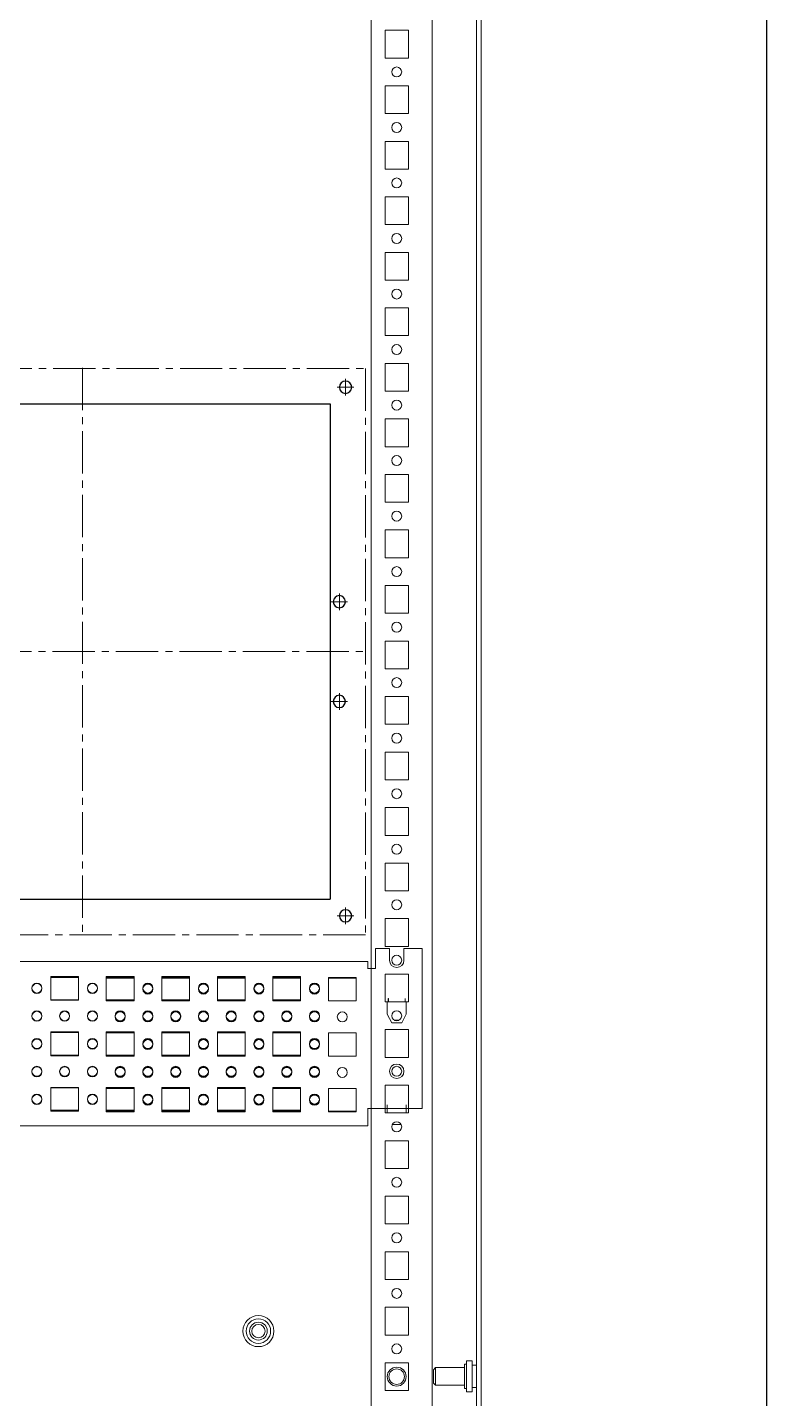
# Model space of a CAD drawing. Header units: millimetres. Extents: x 6893 to 19543, y -3475 to 6590.
# Drawn here: x 12953 to 13285, y -1509 to -892 of the extents above; entities that cross this region are included whole.
import ezdxf

# ---------------------------------------------------------------- set-up
doc = ezdxf.new("R2010")
doc.units = ezdxf.units.MM
doc.linetypes.add('ACAD_ISO04W100', pattern=[30, 24, -3, 0, -3])
doc.linetypes.add('CENTER2', pattern=[28.575, 19.05, -3.175, 3.175, -3.175])
doc.layers.add('shixian', color=7, linetype='Continuous')
doc.layers.add('xuxian1', color=6, linetype='ACAD_ISO04W100')
doc.layers.add('中心线', color=1, linetype='CENTER2', lineweight=15)
doc.layers.add('轮廓线', color=7, linetype='Continuous', lineweight=25)

# ---------------------------------------------------------------- blocks, each defined once
blk = doc.blocks.new('图框1')
at = {"layer": 'xuxian1', "linetype": 'ByBlock'}
blk.add_line((333.583, 247.158), (333.583, 52.158), dxfattribs=at)
blk = doc.blocks.new('zw$CA15')
at = {"layer": '中心线', "linetype": 'CENTER2'}
for p, q in [((127.77, 255.53), (127.77, 0)), ((9.27, 243.03), (9.27, 250.51)), ((246.27, 243.03), (246.27, 250.51)), ((5.53, 246.77), (13.01, 246.77)), ((242.53, 246.77), (250.01, 246.77)), ((8.35, 150.22), (15.83, 150.22)), ((12.09, 146.48), (12.09, 153.96)), ((239.7, 150.22), (247.18, 150.22)), ((243.44, 153.96), (243.44, 146.48)), ((255.53, 127.77), (0, 127.77)), ((8.35, 105.32), (15.83, 105.32)), ((12.09, 109.06), (12.09, 101.58)), ((239.7, 105.32), (247.18, 105.32)), ((243.44, 101.58), (243.44, 109.06)), ((9.27, 5.03), (9.27, 12.51)), ((246.27, 5.03), (246.27, 12.51)), ((5.53, 8.77), (13.01, 8.77)), ((242.53, 8.77), (250.01, 8.77))]:
    blk.add_line(p, q, dxfattribs=at)
at = {"layer": '中心线'}
blk.add_lwpolyline([(0.27, 0.27), (255.27, 0.27), (255.27, 255.27), (0.27, 255.27)], close=True, dxfattribs=at)
at = {"layer": '轮廓线', "linetype": 'ByBlock'}
for p, q in [((239.27, 239.27), (16.27, 239.27)), ((16.27, 239.27), (16.27, 16.27)), ((239.27, 239.27), (239.27, 16.27)), ((239.27, 16.27), (16.27, 16.27))]:
    blk.add_line(p, q, dxfattribs=at)
for centre in [(9.27, 246.77), (246.27, 246.77), (12.09, 150.22), (243.44, 150.22), (12.09, 105.32), (243.44, 105.32), (9.27, 8.77), (246.27, 8.77)]:
    blk.add_circle(centre, 2.75, dxfattribs=at)

msp = doc.modelspace()

# ---------------------------------------------------------------- linework, layer by layer
at = {"color": 7, "linetype": 'Continuous', "lineweight": 15}
for p, q in [((13154.9691, -164.99), (13154.9691, -1633.9901)), ((13156.9691, -164.99), (13156.9691, -1633.9901)), ((13107.4691, -1618.0901), (13107.4691, -206.09)), ((13134.9691, -1564.49), (13134.9691, -234.49)), ((13124.2191, -893.34), (13113.7191, -893.34)), ((13113.7191, -893.34), (13113.7191, -905.8401)), ((13124.2191, -905.8401), (13124.2191, -893.34)), ((13113.7191, -905.8401), (13124.2191, -905.8401)), ((13124.2191, -918.34), (13113.7191, -918.34)), ((13113.7191, -918.34), (13113.7191, -930.8401)), ((13124.2191, -930.8401), (13124.2191, -918.34)), ((13113.7191, -930.8401), (13124.2191, -930.8401)), ((13113.7191, -943.34), (13113.7191, -955.84)), ((13124.2191, -943.34), (13113.7191, -943.34)), ((13113.7191, -943.34), (13113.7191, -955.84)), ((13124.2191, -955.84), (13124.2191, -943.34)), ((13124.2191, -955.84), (13124.2191, -943.34)), ((13113.7191, -955.84), (13124.2191, -955.84)), ((13113.7191, -955.84), (13124.2191, -955.84)), ((13124.2191, -968.3401), (13113.7191, -968.3401)), ((13113.7191, -968.3401), (13113.7191, -980.84)), ((13124.2191, -968.3401), (13113.7191, -968.3401)), ((13113.7191, -968.3401), (13113.7191, -980.84)), ((13124.2191, -980.84), (13124.2191, -968.3401)), ((13124.2191, -980.84), (13124.2191, -968.3401)), ((13113.7191, -980.84), (13124.2191, -980.84)), ((13113.7191, -980.84), (13124.2191, -980.84)), ((13124.2191, -993.34), (13113.7191, -993.34)), ((13113.7191, -993.34), (13113.7191, -1005.8401)), ((13124.2191, -993.3401), (13113.7191, -993.3401)), ((13124.2191, -1005.8401), (13124.2191, -993.34)), ((13113.7191, -1005.8401), (13124.2191, -1005.8401)), ((13124.2191, -1018.34), (13113.7191, -1018.34)), ((13113.7191, -1018.34), (13113.7191, -1030.8401)), ((13124.2191, -1030.8401), (13124.2191, -1018.34)), ((13113.7191, -1030.8401), (13124.2191, -1030.8401)), ((13124.2191, -1043.34), (13113.7191, -1043.34)), ((13113.7191, -1043.34), (13113.7191, -1055.84)), ((13124.2191, -1055.84), (13124.2191, -1043.34)), ((13113.7191, -1055.84), (13124.2191, -1055.84)), ((13124.2191, -1068.3401), (13113.7191, -1068.3401)), ((13113.7191, -1068.3401), (13113.7191, -1080.84)), ((13124.2191, -1080.84), (13124.2191, -1068.3401)), ((13113.7191, -1080.84), (13124.2191, -1080.84)), ((13124.2191, -1093.3401), (13113.7191, -1093.3401)), ((13113.7191, -1093.3401), (13113.7191, -1105.84)), ((13124.2191, -1105.84), (13124.2191, -1093.3401)), ((13113.7191, -1105.84), (13124.2191, -1105.84)), ((13124.2191, -1118.34), (13113.7191, -1118.34)), ((13113.7191, -1118.34), (13113.7191, -1130.8401)), ((13124.2191, -1130.8401), (13124.2191, -1118.34)), ((13113.7191, -1130.8401), (13124.2191, -1130.8401)), ((13124.2191, -1143.34), (13113.7191, -1143.34)), ((13113.7191, -1143.34), (13113.7191, -1155.8401)), ((13124.2191, -1155.8401), (13124.2191, -1143.34)), ((13113.7191, -1155.8401), (13124.2191, -1155.8401)), ((13124.2191, -1168.34), (13113.7191, -1168.34)), ((13113.7191, -1168.34), (13113.7191, -1180.84)), ((13124.2191, -1180.84), (13124.2191, -1168.34)), ((13113.7191, -1180.84), (13124.2191, -1180.84)), ((13124.2191, -1193.3401), (13113.7191, -1193.3401)), ((13113.7191, -1193.3401), (13113.7191, -1205.84)), ((13124.2191, -1193.3401), (13113.7191, -1193.3401)), ((13113.7191, -1193.3401), (13113.7191, -1205.84)), ((13124.2191, -1205.84), (13124.2191, -1193.3401)), ((13124.2191, -1205.84), (13124.2191, -1193.3401)), ((13113.7191, -1205.84), (13124.2191, -1205.84)), ((13113.7191, -1205.84), (13124.2191, -1205.84)), ((13124.2191, -1218.34), (13113.7191, -1218.34)), ((13113.7191, -1218.34), (13113.7191, -1230.8401)), ((13124.2191, -1218.3401), (13113.7191, -1218.3401)), ((13113.7191, -1218.3401), (13113.7191, -1230.84)), ((13124.2191, -1230.8401), (13124.2191, -1218.34)), ((13124.2191, -1230.84), (13124.2191, -1218.3401)), ((13113.7191, -1230.84), (13124.2191, -1230.84)), ((13113.7191, -1230.8401), (13124.2191, -1230.8401)), ((13124.2191, -1243.34), (13113.7191, -1243.34)), ((13113.7191, -1243.34), (13113.7191, -1255.8401)), ((13124.2191, -1243.34), (13113.7191, -1243.34)), ((13113.7191, -1243.34), (13113.7191, -1255.8401)), ((13124.2191, -1255.8401), (13124.2191, -1243.34)), ((13124.2191, -1255.8401), (13124.2191, -1243.34)), ((13113.7191, -1255.8401), (13124.2191, -1255.8401)), ((13113.7191, -1255.8401), (13124.2191, -1255.8401)), ((13124.2191, -1268.34), (13113.7191, -1268.34)), ((13113.7191, -1268.34), (13113.7191, -1280.8401)), ((13124.2191, -1268.34), (13113.7191, -1268.34)), ((13113.7191, -1268.34), (13113.7191, -1280.84)), ((13124.2191, -1280.8401), (13124.2191, -1268.34)), ((13124.2191, -1280.84), (13124.2191, -1268.34)), ((13113.7191, -1280.84), (13124.2191, -1280.84)), ((13113.7191, -1280.8401), (13124.2191, -1280.8401)), ((13113.7191, -1280.8401), (13124.2191, -1280.8401)), ((13124.2191, -1293.34), (13113.7191, -1293.34)), ((13113.7191, -1293.34), (13113.7191, -1305.84)), ((13124.2191, -1293.34), (13113.7191, -1293.34)), ((13113.7191, -1293.34), (13113.7191, -1305.84)), ((13124.2191, -1293.3401), (13113.7191, -1293.3401)), ((13113.7191, -1293.3401), (13113.7191, -1305.84)), ((13124.2191, -1305.84), (13124.2191, -1293.34)), ((13124.2191, -1305.84), (13124.2191, -1293.34)), ((13124.2191, -1305.84), (13124.2191, -1293.3401)), ((13115.7194, -1306.84), (13109.4694, -1306.84)), ((13109.4694, -1306.84), (13109.4694, -1315.84)), ((13113.7191, -1305.84), (13124.2191, -1305.84)), ((13113.7191, -1305.84), (13124.2191, -1305.84)), ((13113.7191, -1305.84), (13124.2191, -1305.84)), ((13113.7191, -1305.8401), (13124.2191, -1305.8401)), ((13115.7194, -1306.84), (13115.7194, -1312.09)), ((13122.2194, -1312.09), (13122.2194, -1306.84)), ((13130.4694, -1306.84), (13122.2194, -1306.84)), ((13130.4694, -1378.84), (13130.4694, -1306.84)), ((13105.9694, -1312.59), (12830.9691, -1312.59)), ((13105.9694, -1312.59), (13105.9694, -1314.1001)), ((13105.9694, -1315.7651), (13105.9694, -1314.1001)), ((12963.2194, -1319.34), (12963.2194, -1329.84)), ((12963.2194, -1319.34), (12963.2194, -1329.84)), ((12975.7194, -1319.34), (12963.2194, -1319.34)), ((12963.2194, -1319.59), (12963.2194, -1330.09)), ((12975.7194, -1319.59), (12963.2194, -1319.59)), ((12963.2194, -1319.59), (12963.2194, -1330.09)), ((12975.7194, -1319.59), (12963.2194, -1319.59)), ((12975.7194, -1319.59), (12963.2194, -1319.59)), ((12975.7194, -1319.84), (12963.2194, -1319.84)), ((12975.7194, -1319.84), (12963.2194, -1319.84)), ((12975.7194, -1329.84), (12975.7194, -1319.34)), ((12975.7194, -1330.09), (12975.7194, -1319.59)), ((12975.7194, -1330.09), (12975.7194, -1319.59)), ((12988.2194, -1319.34), (12988.2194, -1329.84)), ((13000.7194, -1319.34), (12988.2194, -1319.34)), ((12988.2194, -1319.34), (12988.2194, -1329.84)), ((13000.7194, -1319.34), (12988.2194, -1319.34)), ((12988.2194, -1319.34), (12988.2194, -1329.84)), ((12988.2194, -1319.34), (12988.2194, -1329.84)), ((13000.7194, -1319.34), (12988.2194, -1319.34)), ((13000.7194, -1319.59), (12988.2194, -1319.59)), ((12988.2194, -1319.59), (12988.2194, -1330.09)), ((13000.7194, -1319.59), (12988.2194, -1319.59)), ((13000.7194, -1319.59), (12988.2194, -1319.59)), ((12988.2194, -1319.59), (12988.2194, -1330.09)), ((13000.7194, -1319.59), (12988.2194, -1319.59)), ((13000.7194, -1319.59), (12988.2194, -1319.59)), ((12988.2194, -1319.59), (12988.2194, -1330.09)), ((13000.7194, -1319.59), (12988.2194, -1319.59)), ((12988.2194, -1319.59), (12988.2194, -1330.09)), ((13000.7194, -1319.59), (12988.2194, -1319.59)), ((12988.2194, -1319.59), (12988.2194, -1330.09)), ((13000.7194, -1319.59), (12988.2194, -1319.59)), ((13000.7194, -1319.84), (12988.2194, -1319.84)), ((13000.7194, -1319.84), (12988.2194, -1319.84)), ((13000.7194, -1319.84), (12988.2194, -1319.84)), ((13000.7194, -1319.84), (12988.2194, -1319.84)), ((13000.7194, -1319.84), (12988.2194, -1319.84)), ((12988.2194, -1319.84), (13000.7194, -1319.84)), ((12988.2194, -1330.34), (12988.2194, -1319.84)), ((13000.7194, -1320.09), (12988.2194, -1320.09)), ((13000.7194, -1329.84), (13000.7194, -1319.34)), ((13000.7194, -1329.84), (13000.7194, -1319.34)), ((13000.7194, -1329.84), (13000.7194, -1319.34)), ((13000.7194, -1330.09), (13000.7194, -1319.59)), ((13000.7194, -1330.09), (13000.7194, -1319.59)), ((13000.7194, -1330.09), (13000.7194, -1319.59)), ((13000.7194, -1330.09), (13000.7194, -1319.59)), ((13000.7194, -1330.09), (13000.7194, -1319.59)), ((13000.7194, -1319.84), (13000.7194, -1330.34)), ((13013.2194, -1319.34), (13013.2194, -1329.84)), ((13025.7194, -1319.34), (13013.2194, -1319.34)), ((13013.2194, -1319.34), (13013.2194, -1329.84)), ((13013.2194, -1319.34), (13013.2194, -1329.84)), ((13025.7194, -1319.34), (13013.2194, -1319.34)), ((13025.7194, -1319.59), (13013.2194, -1319.59)), ((13013.2194, -1319.59), (13025.7194, -1319.59)), ((13013.2194, -1330.09), (13013.2194, -1319.59)), ((13013.2194, -1319.59), (13013.2194, -1330.09)), ((13025.7194, -1319.59), (13013.2194, -1319.59)), ((13025.7194, -1319.59), (13013.2194, -1319.59)), ((13013.2194, -1319.59), (13013.2194, -1330.09)), ((13025.7194, -1319.59), (13013.2194, -1319.59)), ((13013.2194, -1319.59), (13013.2194, -1330.09)), ((13025.7194, -1319.59), (13013.2194, -1319.59)), ((13013.2194, -1319.59), (13013.2194, -1330.09)), ((13025.7194, -1319.59), (13013.2194, -1319.59)), ((13025.7194, -1319.84), (13013.2194, -1319.84)), ((13025.7194, -1319.84), (13013.2194, -1319.84)), ((13025.7194, -1319.84), (13013.2194, -1319.84)), ((13025.7194, -1319.84), (13013.2194, -1319.84)), ((13025.7194, -1319.84), (13013.2194, -1319.84)), ((13013.2194, -1319.84), (13025.7194, -1319.84)), ((13013.2194, -1330.34), (13013.2194, -1319.84)), ((13025.7194, -1320.09), (13013.2194, -1320.09)), ((13025.7194, -1329.84), (13025.7194, -1319.34)), ((13025.7194, -1329.84), (13025.7194, -1319.34)), ((13025.7194, -1319.59), (13025.7194, -1330.09)), ((13025.7194, -1330.09), (13025.7194, -1319.59)), ((13025.7194, -1330.09), (13025.7194, -1319.59)), ((13025.7194, -1330.09), (13025.7194, -1319.59)), ((13025.7194, -1330.09), (13025.7194, -1319.59)), ((13025.7194, -1319.84), (13025.7194, -1330.34)), ((13038.2194, -1319.34), (13038.2194, -1329.84)), ((13038.2194, -1319.34), (13038.2194, -1329.84)), ((13050.7194, -1319.34), (13038.2194, -1319.34)), ((13038.2194, -1319.59), (13038.2194, -1330.09)), ((13050.7194, -1319.59), (13038.2194, -1319.59)), ((13050.7194, -1319.59), (13038.2194, -1319.59)), ((13038.2194, -1319.59), (13038.2194, -1330.09)), ((13050.7194, -1319.59), (13038.2194, -1319.59)), ((13038.2194, -1319.59), (13050.7194, -1319.59)), ((13038.2194, -1330.09), (13038.2194, -1319.59)), ((13038.2194, -1319.59), (13038.2194, -1330.09)), ((13038.2194, -1319.59), (13038.2194, -1330.09)), ((13050.7194, -1319.59), (13038.2194, -1319.59)), ((13050.7194, -1319.84), (13038.2194, -1319.84)), ((13050.7194, -1319.84), (13038.2194, -1319.84)), ((13050.7194, -1319.84), (13038.2194, -1319.84)), ((13050.7194, -1319.84), (13038.2194, -1319.84)), ((13038.2194, -1319.84), (13038.2194, -1330.34)), ((13050.7194, -1319.84), (13038.2194, -1319.84)), ((13050.7194, -1320.09), (13038.2194, -1320.09)), ((13050.7194, -1329.84), (13050.7194, -1319.34)), ((13050.7194, -1330.09), (13050.7194, -1319.59)), ((13050.7194, -1330.09), (13050.7194, -1319.59)), ((13050.7194, -1319.59), (13050.7194, -1330.09)), ((13050.7194, -1330.09), (13050.7194, -1319.59)), ((13050.7194, -1330.34), (13050.7194, -1319.84)), ((13063.2194, -1319.34), (13063.2194, -1329.84)), ((13075.7194, -1319.34), (13063.2194, -1319.34)), ((13063.2194, -1319.59), (13063.2194, -1330.09)), ((13075.7194, -1319.59), (13063.2194, -1319.59)), ((13075.7194, -1319.59), (13063.2194, -1319.59)), ((13063.2194, -1319.59), (13063.2194, -1330.09)), ((13075.7194, -1319.59), (13063.2194, -1319.59)), ((13075.7194, -1319.84), (13063.2194, -1319.84)), ((13075.7194, -1319.84), (13063.2194, -1319.84)), ((13063.2194, -1319.84), (13063.2194, -1330.34)), ((13075.7194, -1319.84), (13063.2194, -1319.84)), ((13075.7194, -1320.09), (13063.2194, -1320.09)), ((13075.7194, -1329.84), (13075.7194, -1319.34)), ((13075.7194, -1330.09), (13075.7194, -1319.59)), ((13075.7194, -1330.09), (13075.7194, -1319.59)), ((13075.7194, -1330.34), (13075.7194, -1319.84)), ((13088.2194, -1319.84), (13088.2194, -1330.34)), ((13100.7194, -1319.84), (13088.2194, -1319.84)), ((13100.7194, -1320.09), (13088.2194, -1320.09)), ((13100.7194, -1330.34), (13100.7194, -1319.84)), ((13105.9694, -1315.7651), (13105.891, -1315.7651)), ((13105.891, -1315.7651), (13105.891, -1315.84)), ((13105.891, -1315.84), (13105.9661, -1315.84)), ((13105.9721, -1315.84), (13105.9661, -1315.84)), ((13105.9694, -1315.7651), (13105.9694, -1315.84)), ((13105.9721, -1315.84), (13107.5625, -1315.84)), ((13107.5625, -1315.84), (13108.4713, -1315.84)), ((13109.4694, -1315.84), (13108.4713, -1315.84)), ((13124.2191, -1318.3401), (13113.7191, -1318.3401)), ((13113.7191, -1318.3401), (13113.7191, -1330.84)), ((13124.2191, -1318.3401), (13113.7191, -1318.3401)), ((13113.7191, -1318.3401), (13113.7191, -1330.84)), ((13124.2191, -1318.3401), (13113.7191, -1318.3401)), ((13113.7191, -1318.3401), (13113.7191, -1330.84)), ((13124.2191, -1330.84), (13124.2191, -1318.3401)), ((13124.2191, -1330.84), (13124.2191, -1318.3401)), ((13124.2191, -1330.84), (13124.2191, -1318.3401)), ((12963.2194, -1329.84), (12975.7194, -1329.84)), ((12963.2194, -1330.09), (12975.7194, -1330.09)), ((12963.2194, -1330.09), (12975.7194, -1330.09)), ((12988.2194, -1329.84), (13000.7194, -1329.84)), ((12988.2194, -1329.84), (13000.7194, -1329.84)), ((12988.2194, -1329.84), (13000.7194, -1329.84)), ((12988.2194, -1330.09), (13000.7194, -1330.09)), ((12988.2194, -1330.09), (13000.7194, -1330.09)), ((12988.2194, -1330.09), (13000.7194, -1330.09)), ((12988.2194, -1330.09), (13000.7194, -1330.09)), ((12988.2194, -1330.09), (13000.7194, -1330.09)), ((13000.7194, -1330.34), (12988.2194, -1330.34)), ((13013.2194, -1329.84), (13025.7194, -1329.84)), ((13013.2194, -1329.84), (13025.7194, -1329.84)), ((13025.7194, -1330.09), (13013.2194, -1330.09)), ((13013.2194, -1330.09), (13025.7194, -1330.09)), ((13013.2194, -1330.09), (13025.7194, -1330.09)), ((13013.2194, -1330.09), (13025.7194, -1330.09)), ((13013.2194, -1330.09), (13025.7194, -1330.09)), ((13025.7194, -1330.34), (13013.2194, -1330.34)), ((13038.2194, -1329.84), (13050.7194, -1329.84)), ((13038.2194, -1330.09), (13050.7194, -1330.09)), ((13038.2194, -1330.09), (13050.7194, -1330.09)), ((13050.7194, -1330.09), (13038.2194, -1330.09)), ((13038.2194, -1330.09), (13050.7194, -1330.09)), ((13038.2194, -1330.34), (13050.7194, -1330.34)), ((13063.2194, -1329.84), (13075.7194, -1329.84)), ((13063.2194, -1330.09), (13075.7194, -1330.09)), ((13063.2194, -1330.09), (13075.7194, -1330.09)), ((13063.2194, -1330.34), (13075.7194, -1330.34)), ((13088.2194, -1330.34), (13100.7194, -1330.34)), ((13113.7191, -1330.84), (13124.2191, -1330.84)), ((13113.7191, -1330.84), (13124.2191, -1330.84)), ((13113.7191, -1330.84), (13124.2191, -1330.84)), ((13115.1444, -1330.84), (13114.7194, -1330.84)), ((13114.7194, -1330.84), (13114.7194, -1336.3401)), ((13115.2194, -1329.255), (13115.1444, -1329.255)), ((13115.1444, -1329.255), (13115.1444, -1330.84)), ((13115.1444, -1330.84), (13122.7944, -1330.84)), ((13115.2194, -1329.3301), (13115.2194, -1329.255)), ((13115.2194, -1330.84), (13115.2194, -1329.3301)), ((13122.7944, -1329.255), (13122.7194, -1329.255)), ((13122.7194, -1329.255), (13122.7194, -1329.3301)), ((13122.7194, -1329.3301), (13122.7194, -1330.84)), ((13122.7944, -1330.84), (13122.7944, -1329.255)), ((13123.2194, -1330.84), (13122.7944, -1330.84)), ((13123.2194, -1336.3401), (13123.2194, -1330.84)), ((13116.7194, -1340.3401), (13114.7194, -1336.3401)), ((13117.9789, -1339.1104), (13119.9593, -1339.1104)), ((13123.2194, -1336.3401), (13121.2194, -1340.3401)), ((12963.2194, -1344.3401), (12963.2194, -1354.84)), ((12963.2194, -1344.3401), (12963.2194, -1354.84)), ((12975.7194, -1344.3401), (12963.2194, -1344.3401)), ((12963.2194, -1344.5901), (12963.2194, -1355.09)), ((12975.7194, -1344.5901), (12963.2194, -1344.5901)), ((12963.2194, -1344.5901), (12963.2194, -1355.09)), ((12975.7194, -1344.5901), (12963.2194, -1344.5901)), ((12975.7194, -1354.84), (12975.7194, -1344.3401)), ((12975.7194, -1355.09), (12975.7194, -1344.5901)), ((12975.7194, -1355.09), (12975.7194, -1344.5901)), ((12988.2194, -1344.3401), (12988.2194, -1354.84)), ((13000.7194, -1344.3401), (12988.2194, -1344.3401)), ((12988.2194, -1344.3401), (12988.2194, -1354.84)), ((13000.7194, -1344.3401), (12988.2194, -1344.3401)), ((12988.2194, -1344.3401), (12988.2194, -1354.84)), ((12988.2194, -1344.3401), (12988.2194, -1354.84)), ((13000.7194, -1344.3401), (12988.2194, -1344.3401)), ((12988.2194, -1344.5901), (12988.2194, -1355.09)), ((13000.7194, -1344.5901), (12988.2194, -1344.5901)), ((12988.2194, -1344.5901), (12988.2194, -1355.09)), ((13000.7194, -1344.5901), (12988.2194, -1344.5901)), ((12988.2194, -1344.5901), (12988.2194, -1355.09)), ((13000.7194, -1344.5901), (12988.2194, -1344.5901)), ((12988.2194, -1344.5901), (12988.2194, -1355.09)), ((13000.7194, -1344.5901), (12988.2194, -1344.5901)), ((12988.2194, -1344.5901), (12988.2194, -1355.09)), ((13000.7194, -1344.5901), (12988.2194, -1344.5901)), ((12988.2194, -1344.84), (13000.7194, -1344.84)), ((12988.2194, -1355.34), (12988.2194, -1344.84)), ((13000.7194, -1354.84), (13000.7194, -1344.3401)), ((13000.7194, -1354.84), (13000.7194, -1344.3401)), ((13000.7194, -1354.84), (13000.7194, -1344.3401)), ((13000.7194, -1355.09), (13000.7194, -1344.5901)), ((13000.7194, -1355.09), (13000.7194, -1344.5901)), ((13000.7194, -1355.09), (13000.7194, -1344.5901)), ((13000.7194, -1355.09), (13000.7194, -1344.5901)), ((13000.7194, -1355.09), (13000.7194, -1344.5901)), ((13000.7194, -1344.84), (13000.7194, -1355.34)), ((13013.2194, -1344.3401), (13013.2194, -1354.84)), ((13025.7194, -1344.3401), (13013.2194, -1344.3401)), ((13013.2194, -1344.3401), (13013.2194, -1354.84)), ((13013.2194, -1344.3401), (13013.2194, -1354.84)), ((13025.7194, -1344.3401), (13013.2194, -1344.3401)), ((13013.2194, -1344.5901), (13025.7194, -1344.5901)), ((13013.2194, -1355.09), (13013.2194, -1344.5901)), ((13013.2194, -1344.5901), (13013.2194, -1355.09)), ((13025.7194, -1344.5901), (13013.2194, -1344.5901)), ((13013.2194, -1344.5901), (13013.2194, -1355.09)), ((13025.7194, -1344.5901), (13013.2194, -1344.5901)), ((13013.2194, -1344.5901), (13013.2194, -1355.09)), ((13025.7194, -1344.5901), (13013.2194, -1344.5901)), ((13013.2194, -1344.5901), (13013.2194, -1355.09)), ((13025.7194, -1344.5901), (13013.2194, -1344.5901)), ((13013.2194, -1344.84), (13025.7194, -1344.84)), ((13013.2194, -1355.34), (13013.2194, -1344.84)), ((13025.7194, -1354.84), (13025.7194, -1344.3401)), ((13025.7194, -1354.84), (13025.7194, -1344.3401)), ((13025.7194, -1344.5901), (13025.7194, -1355.09)), ((13025.7194, -1355.09), (13025.7194, -1344.5901)), ((13025.7194, -1355.09), (13025.7194, -1344.5901)), ((13025.7194, -1355.09), (13025.7194, -1344.5901)), ((13025.7194, -1355.09), (13025.7194, -1344.5901)), ((13025.7194, -1344.84), (13025.7194, -1355.34)), ((13038.2194, -1344.3401), (13038.2194, -1354.84)), ((13038.2194, -1344.3401), (13038.2194, -1354.84)), ((13050.7194, -1344.3401), (13038.2194, -1344.3401)), ((13038.2194, -1344.5901), (13038.2194, -1355.09)), ((13050.7194, -1344.5901), (13038.2194, -1344.5901)), ((13038.2194, -1344.5901), (13038.2194, -1355.09)), ((13050.7194, -1344.5901), (13038.2194, -1344.5901)), ((13038.2194, -1344.5901), (13050.7194, -1344.5901)), ((13038.2194, -1355.09), (13038.2194, -1344.5901)), ((13038.2194, -1344.5901), (13038.2194, -1355.09)), ((13038.2194, -1344.5901), (13038.2194, -1355.09)), ((13050.7194, -1344.5901), (13038.2194, -1344.5901)), ((13038.2194, -1344.84), (13038.2194, -1355.34)), ((13050.7194, -1344.84), (13038.2194, -1344.84)), ((13050.7194, -1354.84), (13050.7194, -1344.3401)), ((13050.7194, -1355.09), (13050.7194, -1344.5901)), ((13050.7194, -1355.09), (13050.7194, -1344.5901)), ((13050.7194, -1344.5901), (13050.7194, -1355.09)), ((13050.7194, -1355.09), (13050.7194, -1344.5901)), ((13050.7194, -1355.34), (13050.7194, -1344.84)), ((13063.2194, -1344.3401), (13063.2194, -1354.84)), ((13075.7194, -1344.3401), (13063.2194, -1344.3401)), ((13063.2194, -1344.5901), (13063.2194, -1355.09)), ((13075.7194, -1344.5901), (13063.2194, -1344.5901)), ((13063.2194, -1344.5901), (13063.2194, -1355.09)), ((13075.7194, -1344.5901), (13063.2194, -1344.5901)), ((13063.2194, -1344.84), (13063.2194, -1355.34)), ((13075.7194, -1344.84), (13063.2194, -1344.84)), ((13075.7194, -1354.84), (13075.7194, -1344.3401)), ((13075.7194, -1355.09), (13075.7194, -1344.5901)), ((13075.7194, -1355.09), (13075.7194, -1344.5901)), ((13075.7194, -1355.34), (13075.7194, -1344.84)), ((13088.2194, -1344.84), (13088.2194, -1355.34)), ((13100.7194, -1344.84), (13088.2194, -1344.84)), ((13100.7194, -1355.34), (13100.7194, -1344.84)), ((13124.2191, -1343.34), (13113.7191, -1343.34)), ((13113.7191, -1343.34), (13113.7191, -1355.8401)), ((13124.2191, -1343.3401), (13113.7191, -1343.3401)), ((13113.7191, -1343.3401), (13113.7191, -1355.84)), ((13116.7194, -1340.3401), (13121.2194, -1340.3401)), ((13124.2191, -1355.8401), (13124.2191, -1343.34)), ((13124.2191, -1355.84), (13124.2191, -1343.3401)), ((12963.2194, -1354.84), (12975.7194, -1354.84)), ((12963.2194, -1355.09), (12975.7194, -1355.09)), ((12963.2194, -1355.09), (12975.7194, -1355.09)), ((12988.2194, -1354.84), (13000.7194, -1354.84)), ((12988.2194, -1354.84), (13000.7194, -1354.84)), ((12988.2194, -1354.84), (13000.7194, -1354.84)), ((12988.2194, -1355.09), (13000.7194, -1355.09)), ((12988.2194, -1355.09), (13000.7194, -1355.09)), ((12988.2194, -1355.09), (13000.7194, -1355.09)), ((12988.2194, -1355.09), (13000.7194, -1355.09)), ((12988.2194, -1355.09), (13000.7194, -1355.09)), ((13000.7194, -1355.34), (12988.2194, -1355.34)), ((13013.2194, -1354.84), (13025.7194, -1354.84)), ((13013.2194, -1354.84), (13025.7194, -1354.84)), ((13025.7194, -1355.09), (13013.2194, -1355.09)), ((13013.2194, -1355.09), (13025.7194, -1355.09)), ((13013.2194, -1355.09), (13025.7194, -1355.09)), ((13013.2194, -1355.09), (13025.7194, -1355.09)), ((13013.2194, -1355.09), (13025.7194, -1355.09)), ((13025.7194, -1355.34), (13013.2194, -1355.34)), ((13038.2194, -1354.84), (13050.7194, -1354.84)), ((13038.2194, -1355.09), (13050.7194, -1355.09)), ((13038.2194, -1355.09), (13050.7194, -1355.09)), ((13050.7194, -1355.09), (13038.2194, -1355.09)), ((13038.2194, -1355.09), (13050.7194, -1355.09)), ((13038.2194, -1355.34), (13050.7194, -1355.34)), ((13063.2194, -1354.84), (13075.7194, -1354.84)), ((13063.2194, -1355.09), (13075.7194, -1355.09)), ((13063.2194, -1355.09), (13075.7194, -1355.09)), ((13063.2194, -1355.34), (13075.7194, -1355.34)), ((13088.2194, -1355.34), (13100.7194, -1355.34)), ((13113.7191, -1355.84), (13124.2191, -1355.84)), ((13113.7191, -1355.8401), (13124.2191, -1355.8401)), ((12963.2194, -1369.34), (12963.2194, -1379.8401)), ((12963.2194, -1369.34), (12963.2194, -1379.8401)), ((12975.7194, -1369.34), (12963.2194, -1369.34)), ((12975.7194, -1369.59), (12963.2194, -1369.59)), ((12963.2194, -1369.59), (12963.2194, -1380.09)), ((12963.2194, -1369.59), (12963.2194, -1380.09)), ((12975.7194, -1369.59), (12963.2194, -1369.59)), ((12975.7194, -1379.8401), (12975.7194, -1369.34)), ((12975.7194, -1380.09), (12975.7194, -1369.59)), ((12975.7194, -1380.09), (12975.7194, -1369.59)), ((12988.2194, -1369.34), (12988.2194, -1379.8401)), ((13000.7194, -1369.34), (12988.2194, -1369.34)), ((12988.2194, -1369.34), (12988.2194, -1379.8401)), ((13000.7194, -1369.34), (12988.2194, -1369.34)), ((12988.2194, -1369.34), (12988.2194, -1379.8401)), ((12988.2194, -1369.34), (12988.2194, -1379.8401)), ((13000.7194, -1369.34), (12988.2194, -1369.34)), ((12988.2194, -1369.59), (12988.2194, -1380.09)), ((13000.7194, -1369.59), (12988.2194, -1369.59)), ((12988.2194, -1369.59), (12988.2194, -1380.09)), ((13000.7194, -1369.59), (12988.2194, -1369.59)), ((13000.7194, -1369.59), (12988.2194, -1369.59)), ((12988.2194, -1369.59), (12988.2194, -1380.09)), ((12988.2194, -1369.59), (12988.2194, -1380.09)), ((13000.7194, -1369.59), (12988.2194, -1369.59)), ((12988.2194, -1369.59), (12988.2194, -1380.09)), ((13000.7194, -1369.59), (12988.2194, -1369.59)), ((12988.2194, -1380.34), (12988.2194, -1369.84)), ((12988.2194, -1369.84), (13000.7194, -1369.84)), ((13000.7194, -1379.8401), (13000.7194, -1369.34)), ((13000.7194, -1379.8401), (13000.7194, -1369.34)), ((13000.7194, -1379.8401), (13000.7194, -1369.34)), ((13000.7194, -1380.09), (13000.7194, -1369.59)), ((13000.7194, -1380.09), (13000.7194, -1369.59)), ((13000.7194, -1380.09), (13000.7194, -1369.59)), ((13000.7194, -1380.09), (13000.7194, -1369.59)), ((13000.7194, -1380.09), (13000.7194, -1369.59)), ((13000.7194, -1369.84), (13000.7194, -1380.34)), ((13013.2194, -1369.34), (13013.2194, -1379.8401)), ((13025.7194, -1369.34), (13013.2194, -1369.34)), ((13013.2194, -1369.34), (13013.2194, -1379.8401)), ((13013.2194, -1369.34), (13013.2194, -1379.8401)), ((13025.7194, -1369.34), (13013.2194, -1369.34)), ((13013.2194, -1380.09), (13013.2194, -1369.59)), ((13013.2194, -1369.59), (13025.7194, -1369.59)), ((13013.2194, -1369.59), (13013.2194, -1380.09)), ((13025.7194, -1369.59), (13013.2194, -1369.59)), ((13025.7194, -1369.59), (13013.2194, -1369.59)), ((13013.2194, -1369.59), (13013.2194, -1380.09)), ((13013.2194, -1369.59), (13013.2194, -1380.09)), ((13025.7194, -1369.59), (13013.2194, -1369.59)), ((13013.2194, -1369.59), (13013.2194, -1380.09)), ((13025.7194, -1369.59), (13013.2194, -1369.59)), ((13013.2194, -1380.34), (13013.2194, -1369.84)), ((13013.2194, -1369.84), (13025.7194, -1369.84)), ((13025.7194, -1379.8401), (13025.7194, -1369.34)), ((13025.7194, -1379.8401), (13025.7194, -1369.34)), ((13025.7194, -1369.59), (13025.7194, -1380.09)), ((13025.7194, -1380.09), (13025.7194, -1369.59)), ((13025.7194, -1380.09), (13025.7194, -1369.59)), ((13025.7194, -1380.09), (13025.7194, -1369.59)), ((13025.7194, -1380.09), (13025.7194, -1369.59)), ((13025.7194, -1369.84), (13025.7194, -1380.34)), ((13038.2194, -1369.34), (13038.2194, -1379.8401)), ((13038.2194, -1369.34), (13038.2194, -1379.8401)), ((13050.7194, -1369.34), (13038.2194, -1369.34)), ((13050.7194, -1369.59), (13038.2194, -1369.59)), ((13038.2194, -1369.59), (13038.2194, -1380.09)), ((13038.2194, -1380.09), (13038.2194, -1369.59)), ((13038.2194, -1369.59), (13050.7194, -1369.59)), ((13038.2194, -1369.59), (13038.2194, -1380.09)), ((13050.7194, -1369.59), (13038.2194, -1369.59)), ((13038.2194, -1369.59), (13038.2194, -1380.09)), ((13038.2194, -1369.59), (13038.2194, -1380.09)), ((13050.7194, -1369.59), (13038.2194, -1369.59)), ((13050.7194, -1369.84), (13038.2194, -1369.84)), ((13038.2194, -1369.84), (13038.2194, -1380.34)), ((13050.7194, -1379.8401), (13050.7194, -1369.34)), ((13050.7194, -1380.09), (13050.7194, -1369.59)), ((13050.7194, -1369.59), (13050.7194, -1380.09)), ((13050.7194, -1380.09), (13050.7194, -1369.59)), ((13050.7194, -1380.09), (13050.7194, -1369.59)), ((13050.7194, -1380.34), (13050.7194, -1369.84)), ((13063.2194, -1369.34), (13063.2194, -1379.8401)), ((13075.7194, -1369.34), (13063.2194, -1369.34)), ((13063.2194, -1369.59), (13063.2194, -1380.09)), ((13075.7194, -1369.59), (13063.2194, -1369.59)), ((13063.2194, -1369.59), (13063.2194, -1380.09)), ((13075.7194, -1369.59), (13063.2194, -1369.59)), ((13063.2194, -1369.84), (13063.2194, -1380.34)), ((13075.7194, -1369.84), (13063.2194, -1369.84)), ((13075.7194, -1379.8401), (13075.7194, -1369.34)), ((13075.7194, -1380.09), (13075.7194, -1369.59)), ((13075.7194, -1380.09), (13075.7194, -1369.59)), ((13075.7194, -1380.34), (13075.7194, -1369.84)), ((13088.2194, -1369.84), (13088.2194, -1380.34)), ((13100.7194, -1369.84), (13088.2194, -1369.84)), ((13100.7194, -1380.34), (13100.7194, -1369.84)), ((13124.2191, -1368.34), (13113.7191, -1368.34)), ((13124.2191, -1368.34), (13113.7191, -1368.34)), ((13113.7191, -1368.34), (13113.7191, -1380.8401)), ((13124.2191, -1380.8401), (13124.2191, -1368.34)), ((12963.2194, -1379.59), (12975.7194, -1379.59)), ((12963.2194, -1379.84), (12975.7194, -1379.84)), ((12963.2194, -1379.84), (12975.7194, -1379.84)), ((12963.2194, -1379.8401), (12975.7194, -1379.8401)), ((12963.2194, -1380.09), (12975.7194, -1380.09)), ((12963.2194, -1380.09), (12975.7194, -1380.09)), ((12988.2194, -1379.59), (13000.7194, -1379.59)), ((12988.2194, -1379.59), (13000.7194, -1379.59)), ((12988.2194, -1379.59), (13000.7194, -1379.59)), ((12988.2194, -1379.84), (13000.7194, -1379.84)), ((12988.2194, -1379.84), (13000.7194, -1379.84)), ((12988.2194, -1379.84), (13000.7194, -1379.84)), ((12988.2194, -1379.84), (13000.7194, -1379.84)), ((12988.2194, -1379.84), (13000.7194, -1379.84)), ((12988.2194, -1379.8401), (13000.7194, -1379.8401)), ((12988.2194, -1379.8401), (13000.7194, -1379.8401)), ((12988.2194, -1379.8401), (13000.7194, -1379.8401)), ((12988.2194, -1380.09), (13000.7194, -1380.09)), ((12988.2194, -1380.09), (13000.7194, -1380.09)), ((12988.2194, -1380.09), (13000.7194, -1380.09)), ((12988.2194, -1380.09), (13000.7194, -1380.09)), ((12988.2194, -1380.09), (13000.7194, -1380.09)), ((12988.2194, -1380.09), (13000.7194, -1380.09)), ((13000.7194, -1380.34), (12988.2194, -1380.34)), ((13013.2194, -1379.59), (13025.7194, -1379.59)), ((13013.2194, -1379.59), (13025.7194, -1379.59)), ((13013.2194, -1379.84), (13025.7194, -1379.84)), ((13013.2194, -1379.84), (13025.7194, -1379.84)), ((13013.2194, -1379.84), (13025.7194, -1379.84)), ((13013.2194, -1379.84), (13025.7194, -1379.84)), ((13013.2194, -1379.84), (13025.7194, -1379.84)), ((13013.2194, -1379.8401), (13025.7194, -1379.8401)), ((13013.2194, -1379.8401), (13025.7194, -1379.8401)), ((13025.7194, -1380.09), (13013.2194, -1380.09)), ((13013.2194, -1380.09), (13025.7194, -1380.09)), ((13013.2194, -1380.09), (13025.7194, -1380.09)), ((13013.2194, -1380.09), (13025.7194, -1380.09)), ((13013.2194, -1380.09), (13025.7194, -1380.09)), ((13013.2194, -1380.09), (13025.7194, -1380.09)), ((13025.7194, -1380.34), (13013.2194, -1380.34)), ((13038.2194, -1379.59), (13050.7194, -1379.59)), ((13038.2194, -1379.84), (13050.7194, -1379.84)), ((13038.2194, -1379.84), (13050.7194, -1379.84)), ((13038.2194, -1379.84), (13050.7194, -1379.84)), ((13038.2194, -1379.84), (13050.7194, -1379.84)), ((13038.2194, -1379.8401), (13050.7194, -1379.8401)), ((13038.2194, -1380.09), (13050.7194, -1380.09)), ((13050.7194, -1380.09), (13038.2194, -1380.09)), ((13038.2194, -1380.09), (13050.7194, -1380.09)), ((13038.2194, -1380.09), (13050.7194, -1380.09)), ((13038.2194, -1380.09), (13050.7194, -1380.09)), ((13038.2194, -1380.34), (13050.7194, -1380.34)), ((13063.2194, -1379.59), (13075.7194, -1379.59)), ((13063.2194, -1379.84), (13075.7194, -1379.84)), ((13063.2194, -1379.84), (13075.7194, -1379.84)), ((13063.2194, -1379.8401), (13075.7194, -1379.8401)), ((13063.2194, -1380.09), (13075.7194, -1380.09)), ((13063.2194, -1380.09), (13075.7194, -1380.09)), ((13063.2194, -1380.09), (13075.7194, -1380.09)), ((13063.2194, -1380.34), (13075.7194, -1380.34)), ((13088.2194, -1380.09), (13100.7194, -1380.09)), ((13088.2194, -1380.34), (13100.7194, -1380.34)), ((13105.9661, -1378.84), (13105.891, -1378.84)), ((13105.891, -1378.84), (13105.891, -1378.9151)), ((13105.891, -1378.9151), (13105.9694, -1378.9151)), ((13105.9661, -1378.84), (13105.9721, -1378.84)), ((13105.9694, -1385.08), (13105.9694, -1378.9151)), ((13107.5625, -1378.84), (13105.9721, -1378.84)), ((13108.4713, -1378.84), (13107.5625, -1378.84)), ((13108.4713, -1378.84), (13114.6444, -1378.84)), ((13113.7191, -1378.84), (13113.7191, -1380.84)), ((13113.7191, -1380.84), (13124.2191, -1380.84)), ((13113.7191, -1380.8401), (13124.2191, -1380.8401)), ((13114.7194, -1377.2551), (13114.6444, -1377.2551)), ((13114.6444, -1377.2551), (13114.6444, -1378.84)), ((13114.7194, -1377.33), (13114.7194, -1377.2551)), ((13114.7194, -1378.84), (13114.7194, -1377.33)), ((13114.7194, -1378.84), (13123.2194, -1378.84)), ((13114.7194, -1378.84), (13114.7194, -1378.85)), ((13114.7194, -1380.6585), (13114.7194, -1378.85)), ((13114.7194, -1380.84), (13114.7194, -1380.6585)), ((13123.2944, -1377.2551), (13123.2194, -1377.2551)), ((13123.2194, -1377.2551), (13123.2194, -1377.33)), ((13123.2194, -1377.33), (13123.2194, -1378.84)), ((13123.2194, -1378.85), (13123.2194, -1378.84)), ((13123.2194, -1378.85), (13123.2194, -1380.6585)), ((13123.2194, -1380.6585), (13123.2194, -1380.84)), ((13123.2944, -1378.84), (13123.2944, -1377.2551)), ((13123.2944, -1378.84), (13130.4694, -1378.84)), ((13124.2191, -1380.84), (13124.2191, -1378.84)), ((12830.9691, -1386.59), (13105.9694, -1386.59)), ((13105.9694, -1385.08), (13105.9694, -1386.59)), ((13117.0131, -1385.978), (13120.9251, -1385.978)), ((13124.2191, -1393.34), (13113.7191, -1393.34)), ((13113.7191, -1393.34), (13113.7191, -1405.8401)), ((13124.2191, -1393.34), (13113.7191, -1393.34)), ((13124.2191, -1405.8401), (13124.2191, -1393.34)), ((13113.7191, -1405.8401), (13124.2191, -1405.8401)), ((13124.2191, -1418.34), (13113.7191, -1418.34)), ((13113.7191, -1418.34), (13113.7191, -1430.84)), ((13124.2191, -1430.84), (13124.2191, -1418.34)), ((13113.7191, -1430.84), (13124.2191, -1430.84)), ((13124.2191, -1443.3401), (13113.7191, -1443.3401)), ((13113.7191, -1443.3401), (13113.7191, -1455.84)), ((13124.2191, -1455.84), (13124.2191, -1443.3401)), ((13113.7191, -1455.84), (13124.2191, -1455.84)), ((13124.2191, -1468.3401), (13113.7191, -1468.3401)), ((13113.7191, -1468.3401), (13113.7191, -1480.84)), ((13124.2191, -1480.84), (13124.2191, -1468.3401)), ((13113.7191, -1480.84), (13124.2191, -1480.84)), ((13124.2191, -1493.34), (13113.7191, -1493.34)), ((13113.7191, -1493.34), (13113.7191, -1505.8401)), ((13124.2191, -1505.8401), (13124.2191, -1493.34)), ((13150.4691, -1493.9901), (13149.4691, -1493.9901)), ((13149.4691, -1493.9901), (13149.4691, -1504.99)), ((13152.9691, -1492.4901), (13150.4691, -1492.4901)), ((13150.4691, -1492.4901), (13150.4691, -1506.49)), ((13152.9691, -1492.4901), (13152.9691, -1506.49)), ((13136.4691, -1495.49), (13135.4691, -1496.49)), ((13135.4691, -1502.4901), (13135.4691, -1496.49)), ((13149.4691, -1495.49), (13136.4691, -1495.49)), ((13136.4691, -1495.49), (13136.4691, -1503.49)), ((13154.9691, -1494.4901), (13152.9691, -1494.4901)), ((13113.7191, -1505.8401), (13124.2191, -1505.8401)), ((13135.4691, -1502.4901), (13136.4691, -1503.49)), ((13136.4691, -1503.49), (13149.4691, -1503.49)), ((13149.4691, -1504.99), (13150.4691, -1504.99)), ((13150.4691, -1506.49), (13152.9691, -1506.49)), ((13152.9691, -1504.49), (13154.9691, -1504.49))]:
    msp.add_line(p, q, dxfattribs=at)
for centre, radius in [((13118.9691, -912.09), 2.25), ((13118.9691, -937.09), 2.25), ((13118.9691, -962.09), 2.25), ((13118.9691, -962.09), 2.25), ((13118.9691, -987.09), 2.25), ((13118.9691, -987.09), 2.25), ((13118.9691, -1012.09), 2.25), ((13118.9691, -1037.09), 2.25), ((13118.9691, -1062.09), 2.25), ((13118.9691, -1087.09), 2.25), ((13118.9691, -1112.09), 2.25), ((13118.9691, -1137.09), 2.25), ((13118.9691, -1162.09), 2.25), ((13118.9691, -1187.09), 2.25), ((13118.9691, -1187.09), 2.25), ((13118.9691, -1212.09), 2.25), ((13118.9691, -1212.09), 2.25), ((13118.9691, -1237.09), 2.25), ((13118.9691, -1237.09), 2.25), ((13118.9691, -1262.09), 2.25), ((13118.9691, -1262.09), 2.25), ((13118.9691, -1287.09), 2.25), ((13118.9691, -1287.09), 2.25), ((13118.9691, -1287.09), 2.25), ((13118.9691, -1312.09), 2.25), ((13118.9691, -1312.09), 2.25), ((13118.9691, -1312.09), 2.25), ((13118.9691, -1312.09), 2.25), ((12956.9694, -1324.59), 2.25), ((12956.9694, -1324.84), 2.25), ((12956.9694, -1324.84), 2.25), ((12981.9694, -1324.59), 2.25), ((12981.9694, -1324.59), 2.25), ((12981.9694, -1324.84), 2.25), ((12981.9694, -1324.84), 2.25), ((13006.9694, -1324.59), 2.25), ((13006.9694, -1324.59), 2.25), ((13006.9694, -1324.59), 2.25), ((13006.9694, -1324.84), 2.25), ((13006.9694, -1324.84), 2.25), ((13006.9694, -1324.84), 2.25), ((13006.9694, -1324.84), 2.25), ((13006.9694, -1324.84), 2.25), ((13006.9694, -1325.09), 2.25), ((13031.9694, -1324.59), 2.25), ((13031.9694, -1324.59), 2.25), ((13031.9694, -1324.84), 2.25), ((13031.9694, -1324.84), 2.25), ((13031.9694, -1324.84), 2.25), ((13031.9694, -1324.84), 2.25), ((13031.9694, -1324.84), 2.25), ((13031.9694, -1325.09), 2.25), ((13056.9694, -1324.59), 2.25), ((13056.9694, -1324.84), 2.25), ((13056.9694, -1324.84), 2.25), ((13056.9694, -1324.84), 2.25), ((13056.9694, -1324.84), 2.25), ((13056.9694, -1325.09), 2.25), ((13081.9694, -1324.59), 2.25), ((13081.9694, -1324.59), 2.25), ((13081.9694, -1324.84), 2.25), ((13081.9694, -1324.84), 2.25), ((13081.9694, -1325.09), 2.25), ((12956.9694, -1337.09), 2.25), ((12956.9694, -1337.34), 2.25), ((12956.9694, -1337.34), 2.25), ((12969.4694, -1337.09), 2.25), ((12969.4694, -1337.09), 2.25), ((12969.4694, -1337.34), 2.25), ((12969.4694, -1337.34), 2.25), ((12981.9694, -1337.09), 2.25), ((12981.9694, -1337.09), 2.25), ((12981.9694, -1337.34), 2.25), ((12981.9694, -1337.34), 2.25), ((12994.4694, -1337.09), 2.25), ((12994.4694, -1337.09), 2.25), ((12994.4694, -1337.09), 2.25), ((12994.4694, -1337.09), 2.25), ((12994.4694, -1337.34), 2.25), ((12994.4694, -1337.34), 2.25), ((12994.4694, -1337.34), 2.25), ((12994.4694, -1337.34), 2.25), ((12994.4694, -1337.34), 2.25), ((12994.4694, -1337.59), 2.25), ((13006.9694, -1337.09), 2.25), ((13006.9694, -1337.09), 2.25), ((13006.9694, -1337.09), 2.25), ((13006.9694, -1337.34), 2.25), ((13006.9694, -1337.34), 2.25), ((13006.9694, -1337.34), 2.25), ((13006.9694, -1337.34), 2.25), ((13006.9694, -1337.34), 2.25), ((13006.9694, -1337.59), 2.25), ((13019.4694, -1337.09), 2.25), ((13019.4694, -1337.09), 2.25), ((13019.4694, -1337.09), 2.25), ((13019.4694, -1337.34), 2.25), ((13019.4694, -1337.34), 2.25), ((13019.4694, -1337.34), 2.25), ((13019.4694, -1337.34), 2.25), ((13019.4694, -1337.34), 2.25), ((13019.4694, -1337.59), 2.25), ((13031.9694, -1337.09), 2.25), ((13031.9694, -1337.09), 2.25), ((13031.9694, -1337.34), 2.25), ((13031.9694, -1337.34), 2.25), ((13031.9694, -1337.34), 2.25), ((13031.9694, -1337.34), 2.25), ((13031.9694, -1337.34), 2.25), ((13031.9694, -1337.59), 2.25), ((13044.4694, -1337.09), 2.25), ((13044.4694, -1337.09), 2.25), ((13044.4694, -1337.34), 2.25), ((13044.4694, -1337.34), 2.25), ((13044.4694, -1337.34), 2.25), ((13044.4694, -1337.34), 2.25), ((13044.4694, -1337.34), 2.25), ((13044.4694, -1337.59), 2.25), ((13056.9694, -1337.09), 2.25), ((13056.9694, -1337.34), 2.25), ((13056.9694, -1337.34), 2.25), ((13056.9694, -1337.34), 2.25), ((13056.9694, -1337.34), 2.25), ((13056.9694, -1337.59), 2.25), ((13069.4694, -1337.09), 2.25), ((13069.4694, -1337.34), 2.25), ((13069.4694, -1337.34), 2.25), ((13069.4694, -1337.59), 2.25), ((13081.9694, -1337.09), 2.25), ((13081.9694, -1337.09), 2.25), ((13081.9694, -1337.34), 2.25), ((13081.9694, -1337.34), 2.25), ((13081.9694, -1337.59), 2.25), ((13094.4694, -1337.59), 2.25), ((13118.9691, -1337.09), 2.25), ((13118.9691, -1337.09), 2.25), ((13118.9691, -1337.09), 2.25), ((12956.9694, -1349.59), 2.25), ((12956.9694, -1349.84), 2.25), ((12956.9694, -1349.84), 2.25), ((12981.9694, -1349.59), 2.25), ((12981.9694, -1349.59), 2.25), ((12981.9694, -1349.84), 2.25), ((12981.9694, -1349.84), 2.25), ((13006.9694, -1349.59), 2.25), ((13006.9694, -1349.59), 2.25), ((13006.9694, -1349.59), 2.25), ((13006.9694, -1349.84), 2.25), ((13006.9694, -1349.84), 2.25), ((13006.9694, -1349.84), 2.25), ((13006.9694, -1349.84), 2.25), ((13006.9694, -1349.84), 2.25), ((13006.9694, -1350.09), 2.25), ((13031.9694, -1349.59), 2.25), ((13031.9694, -1349.59), 2.25), ((13031.9694, -1349.84), 2.25), ((13031.9694, -1349.84), 2.25), ((13031.9694, -1349.84), 2.25), ((13031.9694, -1349.84), 2.25), ((13031.9694, -1349.84), 2.25), ((13031.9694, -1350.09), 2.25), ((13056.9694, -1349.59), 2.25), ((13056.9694, -1349.84), 2.25), ((13056.9694, -1349.84), 2.25), ((13056.9694, -1349.84), 2.25), ((13056.9694, -1349.84), 2.25), ((13056.9694, -1350.09), 2.25), ((13081.9694, -1349.59), 2.25), ((13081.9694, -1349.59), 2.25), ((13081.9694, -1349.84), 2.25), ((13081.9694, -1349.84), 2.25), ((13081.9694, -1350.09), 2.25), ((12956.9694, -1362.09), 2.25), ((12956.9694, -1362.34), 2.25), ((12956.9694, -1362.34), 2.25), ((12969.4694, -1362.09), 2.25), ((12969.4694, -1362.09), 2.25), ((12969.4694, -1362.34), 2.25), ((12969.4694, -1362.34), 2.25), ((12981.9694, -1362.09), 2.25), ((12981.9694, -1362.09), 2.25), ((12981.9694, -1362.34), 2.25), ((12981.9694, -1362.34), 2.25), ((12994.4694, -1362.09), 2.25), ((12994.4694, -1362.09), 2.25), ((12994.4694, -1362.09), 2.25), ((12994.4694, -1362.09), 2.25), ((12994.4694, -1362.34), 2.25), ((12994.4694, -1362.34), 2.25), ((12994.4694, -1362.34), 2.25), ((12994.4694, -1362.34), 2.25), ((12994.4694, -1362.34), 2.25), ((12994.4694, -1362.59), 2.25), ((13006.9694, -1362.09), 2.25), ((13006.9694, -1362.09), 2.25), ((13006.9694, -1362.09), 2.25), ((13006.9694, -1362.34), 2.25), ((13006.9694, -1362.34), 2.25), ((13006.9694, -1362.34), 2.25), ((13006.9694, -1362.34), 2.25), ((13006.9694, -1362.34), 2.25), ((13006.9694, -1362.59), 2.25), ((13019.4694, -1362.09), 2.25), ((13019.4694, -1362.09), 2.25), ((13019.4694, -1362.09), 2.25), ((13019.4694, -1362.34), 2.25), ((13019.4694, -1362.34), 2.25), ((13019.4694, -1362.34), 2.25), ((13019.4694, -1362.34), 2.25), ((13019.4694, -1362.34), 2.25), ((13019.4694, -1362.59), 2.25), ((13031.9694, -1362.09), 2.25), ((13031.9694, -1362.09), 2.25), ((13031.9694, -1362.34), 2.25), ((13031.9694, -1362.34), 2.25), ((13031.9694, -1362.34), 2.25), ((13031.9694, -1362.34), 2.25), ((13031.9694, -1362.34), 2.25), ((13031.9694, -1362.59), 2.25), ((13044.4694, -1362.09), 2.25), ((13044.4694, -1362.09), 2.25), ((13044.4694, -1362.34), 2.25), ((13044.4694, -1362.34), 2.25), ((13044.4694, -1362.34), 2.25), ((13044.4694, -1362.34), 2.25), ((13044.4694, -1362.34), 2.25), ((13044.4694, -1362.59), 2.25), ((13056.9694, -1362.09), 2.25), ((13056.9694, -1362.34), 2.25), ((13056.9694, -1362.34), 2.25), ((13056.9694, -1362.34), 2.25), ((13056.9694, -1362.34), 2.25), ((13056.9694, -1362.59), 2.25), ((13069.4694, -1362.09), 2.25), ((13069.4694, -1362.34), 2.25), ((13069.4694, -1362.34), 2.25), ((13069.4694, -1362.59), 2.25), ((13081.9694, -1362.09), 2.25), ((13081.9694, -1362.09), 2.25), ((13081.9694, -1362.34), 2.25), ((13081.9694, -1362.34), 2.25), ((13081.9694, -1362.59), 2.25), ((13094.4694, -1362.59), 2.25), ((13118.9694, -1362.09), 3.25), ((13118.9691, -1362.09), 2.25), ((13118.9691, -1362.09), 2.25), ((13118.9691, -1362.09), 2.25), ((12956.9694, -1374.59), 2.25), ((12956.9694, -1374.84), 2.25), ((12956.9694, -1374.84), 2.25), ((12981.9694, -1374.59), 2.25), ((12981.9694, -1374.59), 2.25), ((12981.9694, -1374.84), 2.25), ((12981.9694, -1374.84), 2.25), ((13006.9694, -1374.59), 2.25), ((13006.9694, -1374.59), 2.25), ((13006.9694, -1374.59), 2.25), ((13006.9694, -1374.84), 2.25), ((13006.9694, -1374.84), 2.25), ((13006.9694, -1374.84), 2.25), ((13006.9694, -1374.84), 2.25), ((13006.9694, -1374.84), 2.25), ((13006.9694, -1375.09), 2.25), ((13031.9694, -1374.59), 2.25), ((13031.9694, -1374.59), 2.25), ((13031.9694, -1374.84), 2.25), ((13031.9694, -1374.84), 2.25), ((13031.9694, -1374.84), 2.25), ((13031.9694, -1374.84), 2.25), ((13031.9694, -1374.84), 2.25), ((13031.9694, -1375.09), 2.25), ((13056.9694, -1374.59), 2.25), ((13056.9694, -1374.84), 2.25), ((13056.9694, -1374.84), 2.25), ((13056.9694, -1374.84), 2.25), ((13056.9694, -1374.84), 2.25), ((13056.9694, -1375.09), 2.25), ((13081.9694, -1374.59), 2.25), ((13081.9694, -1374.59), 2.25), ((13081.9694, -1374.84), 2.25), ((13081.9694, -1374.84), 2.25), ((13081.9694, -1375.09), 2.25), ((13118.9691, -1387.09), 2.25), ((13118.9691, -1387.09), 2.25), ((13118.9691, -1412.09), 2.25), ((13118.9691, -1437.09), 2.25), ((13118.9691, -1462.09), 2.25), ((13056.7191, -1479.09), 7), ((13056.7191, -1479.09), 5.5), ((13056.7191, -1479.09), 4), ((13056.7191, -1479.09), 3), ((13118.9691, -1487.09), 2.25), ((13118.9691, -1499.59), 4.25), ((13118.9691, -1499.59), 3.5)]:
    msp.add_circle(centre, radius, dxfattribs=at)
msp.add_arc((13118.9694, -1312.09), 3.25, 180, 0, dxfattribs=at)

# ---------------------------------------------------------------- block references
at = {"xscale": -1}
msp.add_blockref('zw$CA15', (13105.2364, -1300.8574), dxfattribs=at)
at = {"layer": 'shixian', "xscale": 22.50881212445511, "yscale": 22.50881212445165, "zscale": 22.50881212444691}
msp.add_blockref('图框1', (5776.9362, -4649.0462), dxfattribs=at)

doc.saveas('drawing.dxf')
